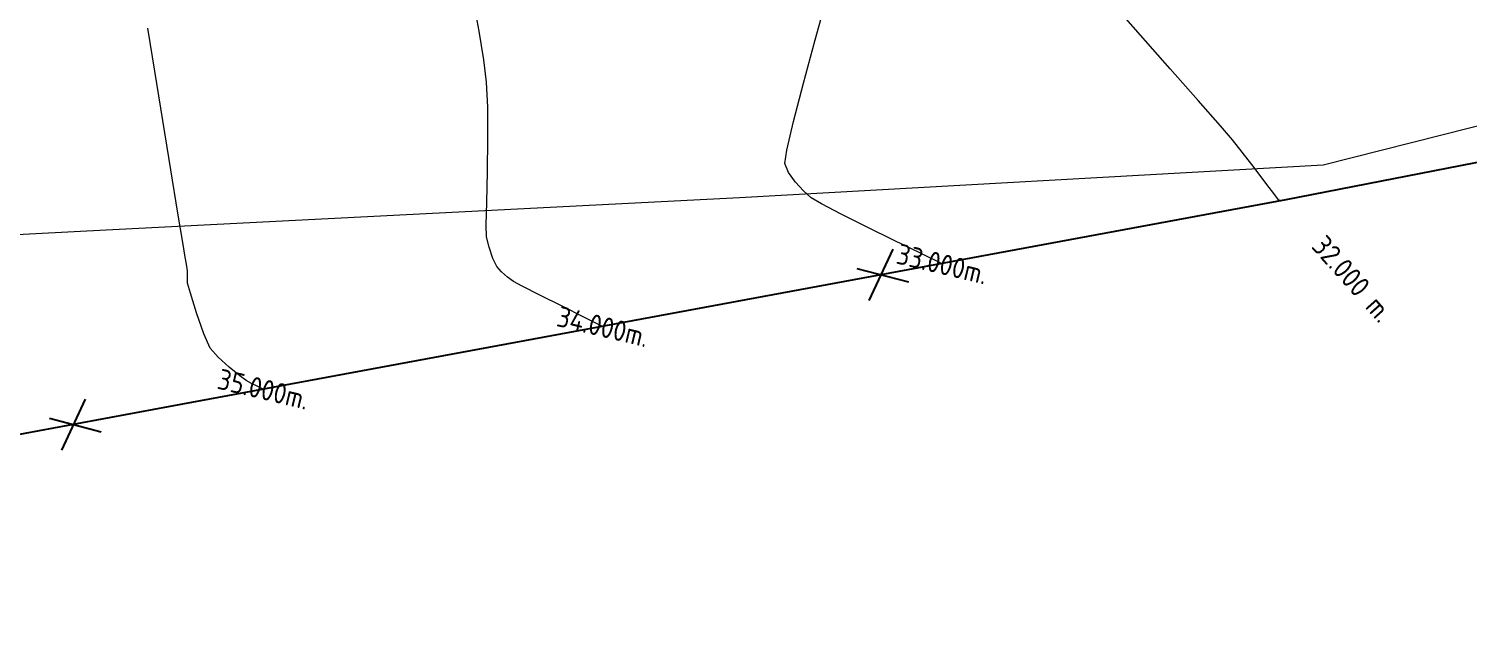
# Model space of a CAD drawing. Header units: inches. Extents: x 725.5 to 800.4, y -655.3 to -591.9.
# Drawn here: x 755.9 to 762.81, y -648.7 to -645.83 of the extents above; entities that cross this region are included whole.
import ezdxf

# ---------------------------------------------------------------- set-up
doc = ezdxf.new("R2010")
doc.units = ezdxf.units.IN
doc.header["$MEASUREMENT"] = 0
doc.linetypes.add('CONTINUA', pattern=[0])
doc.layers.add('ACHUTECH', color=24, linetype='Continuous', lineweight=18)
doc.layers.add('muro', color=7, linetype='Continuous', lineweight=70)
doc.layers.add('CERCO', color=7, linetype='Continuous')
doc.styles.get("Standard").update_dxf_attribs({"font": 'isocp2.shx'})

# ---------------------------------------------------------------- blocks, each defined once
blk = doc.blocks.new('A$C5E903277')
at = {"layer": 'CERCO'}
for p, q in [((0.223, 0), (0.869, 1.129)), ((1.052, 0.088), (0, 0.976))]:
    blk.add_line(p, q, dxfattribs=at)

msp = doc.modelspace()

# ---------------------------------------------------------------- linework, layer by layer
at = {"layer": 'ACHUTECH', "color": 7, "linetype": 'CONTINUA', "lineweight": 13, "ltscale": 500}
for p, q in [((762.1126, -646.4865), (763.8636, -646.0428)), ((759.3138, -646.6427), (762.1126, -646.4865)), ((756.2743, -646.7976), (759.3138, -646.6427)), ((753.1498, -646.968), (756.2743, -646.7976))]:
    msp.add_line(p, q, dxfattribs=at)
for points, elevation in [([(758.6555, -647.2615), (758.5696, -647.2185), (758.4627, -647.1652), (758.356, -647.1119), (758.2708, -647.0686), (758.2283, -647.0455), (758.2008, -647.0251), (758.1714, -646.9995), (758.1491, -646.974), (758.1307, -646.9352), (758.1118, -646.8806), (758.0994, -646.8311), (758.0984, -646.7761), (758.1005, -646.6649), (758.1037, -646.5193), (758.1061, -646.3604), (758.1055, -646.21), (758.0999, -646.0894), (758.0865, -645.983), (758.0637, -645.844), (758.0356, -645.6893)], 6.7021), ([(760.2822, -646.9604), (760.1809, -646.9102), (760.0554, -646.8488), (759.9229, -646.7839), (759.8008, -646.7231), (759.7064, -646.674), (759.6568, -646.6442), (759.6207, -646.6112), (759.582, -646.569), (759.5491, -646.5232), (759.5309, -646.4796), (759.5405, -646.4151), (759.5726, -646.2786), (759.6203, -646.0942), (759.6765, -645.8861), (759.7342, -645.6784)], 6.505), ([(761.9088, -646.6593), (761.899, -646.6543), (761.8811, -646.6308), (761.8382, -646.5738), (761.7821, -646.4996), (761.7251, -646.425), (761.6789, -646.3666), (761.6211, -646.2996), (761.5142, -646.178), (761.3791, -646.025), (761.2364, -645.8635), (761.1072, -645.7168)], 6.3078), ([(757.0289, -647.5626), (757.0023, -647.55), (756.9722, -647.5356), (756.9467, -647.5211), (756.916, -647.4982), (756.8656, -647.4573), (756.8126, -647.4094), (756.774, -647.3652), (756.743, -647.2968), (756.708, -647.1958), (756.6789, -647.1016), (756.6657, -647.0537), (756.6653, -647.0243), (756.6658, -646.9949), (756.6604, -646.9625), (756.6539, -646.9285), (756.6439, -646.8677), (756.6195, -646.7185), (756.5854, -646.5104), (756.5467, -646.2733), (756.5081, -646.037), (756.4745, -645.831)], 6.8992)]:
    msp.add_lwpolyline(points, dxfattribs=dict(at, elevation=elevation))
at = {"layer": 'CERCO'}
for p, q in [((765.8733, -645.8859), (761.9349, -646.6545)), ((761.9349, -646.6545), (756.6417, -647.6343)), ((756.6417, -647.6343), (750.9241, -648.6956))]:
    msp.add_line(p, q, dxfattribs=at)

# ---------------------------------------------------------------- block references
at = {"layer": 'muro', "xscale": 0.1970121470817941, "yscale": 0.1970121470817941, "zscale": 0.1970121470817941, "rotation": 285.1014788219539}
for p in [(759.865, -646.941), (755.9909, -647.6601)]:
    msp.add_blockref('A$C5E903277', p, dxfattribs=at)

# ---------------------------------------------------------------- texts
at = {"layer": 'ACHUTECH', "color": 7, "linetype": 'CONTINUA', "lineweight": 13, "ltscale": 500, "insert": (762.1261, -646.8154), "char_height": 0.09856, "width": 0.897882, "attachment_point": 1, "rotation": 311.71109}
msp.add_mtext('32.000 m.', dxfattribs=at)
at = {"layer": 'ACHUTECH', "color": 7, "linetype": 'CONTINUA', "lineweight": 13, "ltscale": 500, "char_height": 0.09856, "attachment_point": 5, "rotation": 346.50844}
for s, insert in [('{33.000m.}', (760.2857, -646.9622, 6.2767)), ('{34.000m.}', (758.6584, -647.263, 6.4738)), ('{35.000m.}', (757.0297, -647.5631, 6.6709))]:
    msp.add_mtext(s, dxfattribs=dict(at, insert=insert))

doc.saveas('drawing.dxf')
